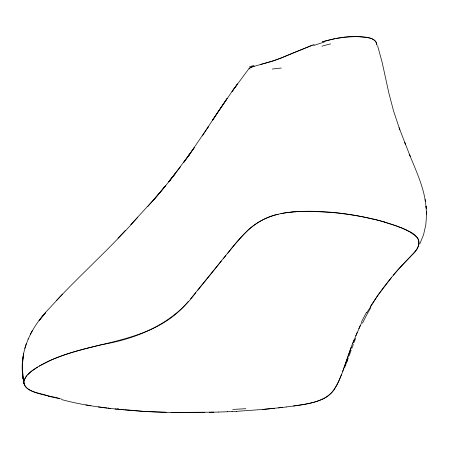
<?xml version="1.0" encoding="UTF-8"?>
<svg xmlns="http://www.w3.org/2000/svg" width="449" height="449" viewBox="0 0 449 449"><rect width="100%" height="100%" fill="white"/><g stroke="black" fill="none" stroke-linecap="round" stroke-linejoin="round"><path stroke-width="0.67" d="M376.952 45.125C375.74 35.297 360.547 37.278 353.47 36.47C342.963 36.779 332.574 38.844 322.489 41.74M62.591 294.056L49.081 308.643C31.104 327.08 18.358 352.454 23.191 378.799C22.153 370.296 22.147 361.63 23.685 353.183L22.512 363.426L22.545 362.96L22.456 368.5L22.45 367.995L23.191 378.799M26.295 343.507L24.774 348.413M342.604 371.514L351.359 347.128M351.169 350.158L349.064 355.894M351.898 348.188L353.329 344.349M346.92 361.58L348.34 357.842M354.07 342.402L355.602 338.439M344.776 367.159L347.627 359.739M341.554 374.275C338.103 383.637 333.568 393.818 324.094 398.448C312.302 404.106 298.995 405.194 286.209 406.974M352.824 343.3L357.258 332.339M28.006 339.169L28.135 338.838M354.25 339.64C346.813 356.281 343.608 374.932 333.573 390.327C324.139 402.377 307.526 403.769 293.523 406.036M355.788 335.835L361.939 322.056M358.83 328.724L360.373 325.34M419.781 243.897L423.53 234.838L425.792 224.898L426.55 215.194L426.034 206.243L426.326 208.908M32.586 330.195L30.257 334.37M366.827 312.712L377.8 295.431L391.461 277.549M370.335 306.706C381.931 288.084 396.029 271.129 411.413 255.526C422.548 245.912 421.14 235.77 407.069 230.517M207.55 127.797L217.591 112.598M202.297 135.907L208.246 126.865L188.642 155.623L194.243 147.682L183.725 162.403L189.573 154.31L168.768 181.879L180.419 166.916M217.058 113.395L232.206 91.237L237.532 83.918L232.026 91.506L249.268 68.175L252.899 66.604M249.251 68.164L249.167 68.663M42.049 316.915L39.091 320.698L42.335 316.551M174.874 174.01L169.284 181.099L175.514 173.325M205.187 281.018C219.269 263.905 232.537 245.968 247.977 230.056C259.965 218.944 276.012 213.292 292.119 211.979M163.677 188.148L170.547 179.645M205.019 281.192L197.88 290.099M188.109 301.638C153.266 344.215 94.952 339.837 48.795 361.108C39.557 366.199 27.344 370.779 23.645 381.566C24.695 392.561 40.926 392.729 48.879 396.243M158.486 194.361L164.85 186.576L159.069 193.53M26.794 375.611C13.616 393.369 51.326 395.114 60.003 398.729M45.304 312.998L42.655 316.191L45.624 312.622M227.845 253.202C240.703 236.056 256.199 218.59 278.273 214.24M221.357 261.004L190.567 298.838M223.613 258.304L225.813 255.666M195.641 292.894C173.544 323.072 137.787 338.698 101.766 344.596C80.36 349.754 58.499 355.03 39.237 366.087M153.244 200.434L165.552 185.841M393.38 275.158C400.177 266.571 408.523 259.376 415.488 250.946C418.968 247.152 420.836 240.709 416.481 236.791M159.732 192.739L153.867 199.586L160.484 191.97M147.929 206.372L154.585 198.755L130.754 224.674M56.445 300.544C83.071 272.229 112.177 246.366 137.877 217.142M118.008 238.144L125.282 230.472M27.81 374.556L31.464 371.351L37.626 367.097M296.413 51.584L280.541 58.218M296.419 51.629L312.212 45.265M250.581 67.378L273.334 60.811M282.174 57.59L314.199 44.445M282.107 57.657L271.073 61.608L260.414 64.533M280.49 58.275L273.435 60.834M253.169 66.497L254.112 66.222M322.685 41.746L334.791 38.726M280.951 213.651L286.524 212.691M335.998 38.457L345.433 37.166L356.399 36.537A11.73 3.396 4.8 0 1 359.548 36.666C365.093 37.615 375.656 37.02 376.784 44.395M286.198 407.002L278.526 407.849M282.382 407.451L262.328 409.499L236.511 411.335M274.535 408.304L262.339 409.482M295.509 211.754L305.292 211.344M232.06 411.548L236.589 411.329M227.57 411.739L232.144 411.542M227.66 411.733L218.545 412.053M218.455 412.053L209.24 412.289M213.825 412.176L171.097 412.429M301.655 211.4L320.883 211.771M204.418 412.367C179.028 412.67 153.569 412.67 128.279 410.15M166.214 412.277L143.927 411.385L124.715 409.69M315.916 211.412C335.392 211.9 354.777 214.661 373.697 219.252M332.524 212.54C355.703 214.774 378.928 219.207 400.721 227.576M120.714 409.544L119.412 409.421M121.398 409.617L118.789 409.353M116.897 409.162L115.039 408.966M117.47 409.219C98.662 407.26 79.86 404.555 61.592 399.571M110.443 408.461L107.985 408.163L109.079 408.298M120.961 409.247L123.424 409.544M117.397 408.798L118.564 408.944M106.705 408.018L98.393 406.912M90.9 405.784L85.894 404.925M61.047 398.959L61.345 399.021M58.151 398.336L53.689 397.382M58.752 398.465L60.087 398.751M384.221 222.031L396.456 225.926L405.991 229.815M410.263 156.381L409.331 154.159C415.589 169.666 422.924 185.027 425.439 201.719L425.085 199.479M377.598 45.736L382.178 62.433L388.716 92.46L393.532 110.864L399.543 128.947L409.656 154.939M405.172 143.646L405.514 144.522L404.65 142.243M399.543 128.947L399.868 129.828L399.082 127.662M425.265 200.652L426.208 207.786M23.949 383.912L23.101 378.21L23.808 383.289M426.488 212.641L426.499 214.094L426.483 211.541M250.076 69.017A70.448 4.905 6.9 0 1 249.593 68.714M313.626 45.568A205.025 53.15 3.3 0 1 324.184 42.122M373.922 219.163A100.817 26.031 6.6 0 1 384.479 221.958M405.823 229.826A70.381 17.764 6.7 0 1 411.262 232.756M410.97 232.767A73.529 18.847 6.2 0 1 416.189 236.78M362.534 323.14A453.35 205.653 71.5 0 1 370.835 307.627M128.425 410.319A64.364 11.977 8.1 0 1 121.168 409.499M118.789 409.202A64.364 11.977 8.1 0 1 117.599 409.045M286.72 212.77A66.222 17.084 5.9 0 1 295.689 211.844M305.219 211.288A85.765 23.853 6.7 0 1 315.86 211.35M321.911 46.202A163.082 40.707 2.6 0 1 330.632 43.884M249.352 66.929A212.197 7.79 -8.9 0 1 253.898 65.481M272.341 69.034A102.512 6.415 -2.6 0 1 281.287 68.029M320.956 211.883A126.085 34.146 6.5 0 1 332.563 212.646M291.951 211.9A57.697 15.389 6.3 0 1 301.509 211.305M53.515 397.404A44.49 7.111 6.1 0 1 48.694 396.254M245.833 408.68A505.647 132.376 12.7 0 1 232.756 409.393M361.664 321.591A438.426 199.384 71.4 0 1 366.586 312.279M400.996 227.548A110.527 28.046 6.6 0 1 407.327 230.5M217.282 112.974L212.304 120.579L227.323 98.219L217.282 112.974"/></g></svg>
